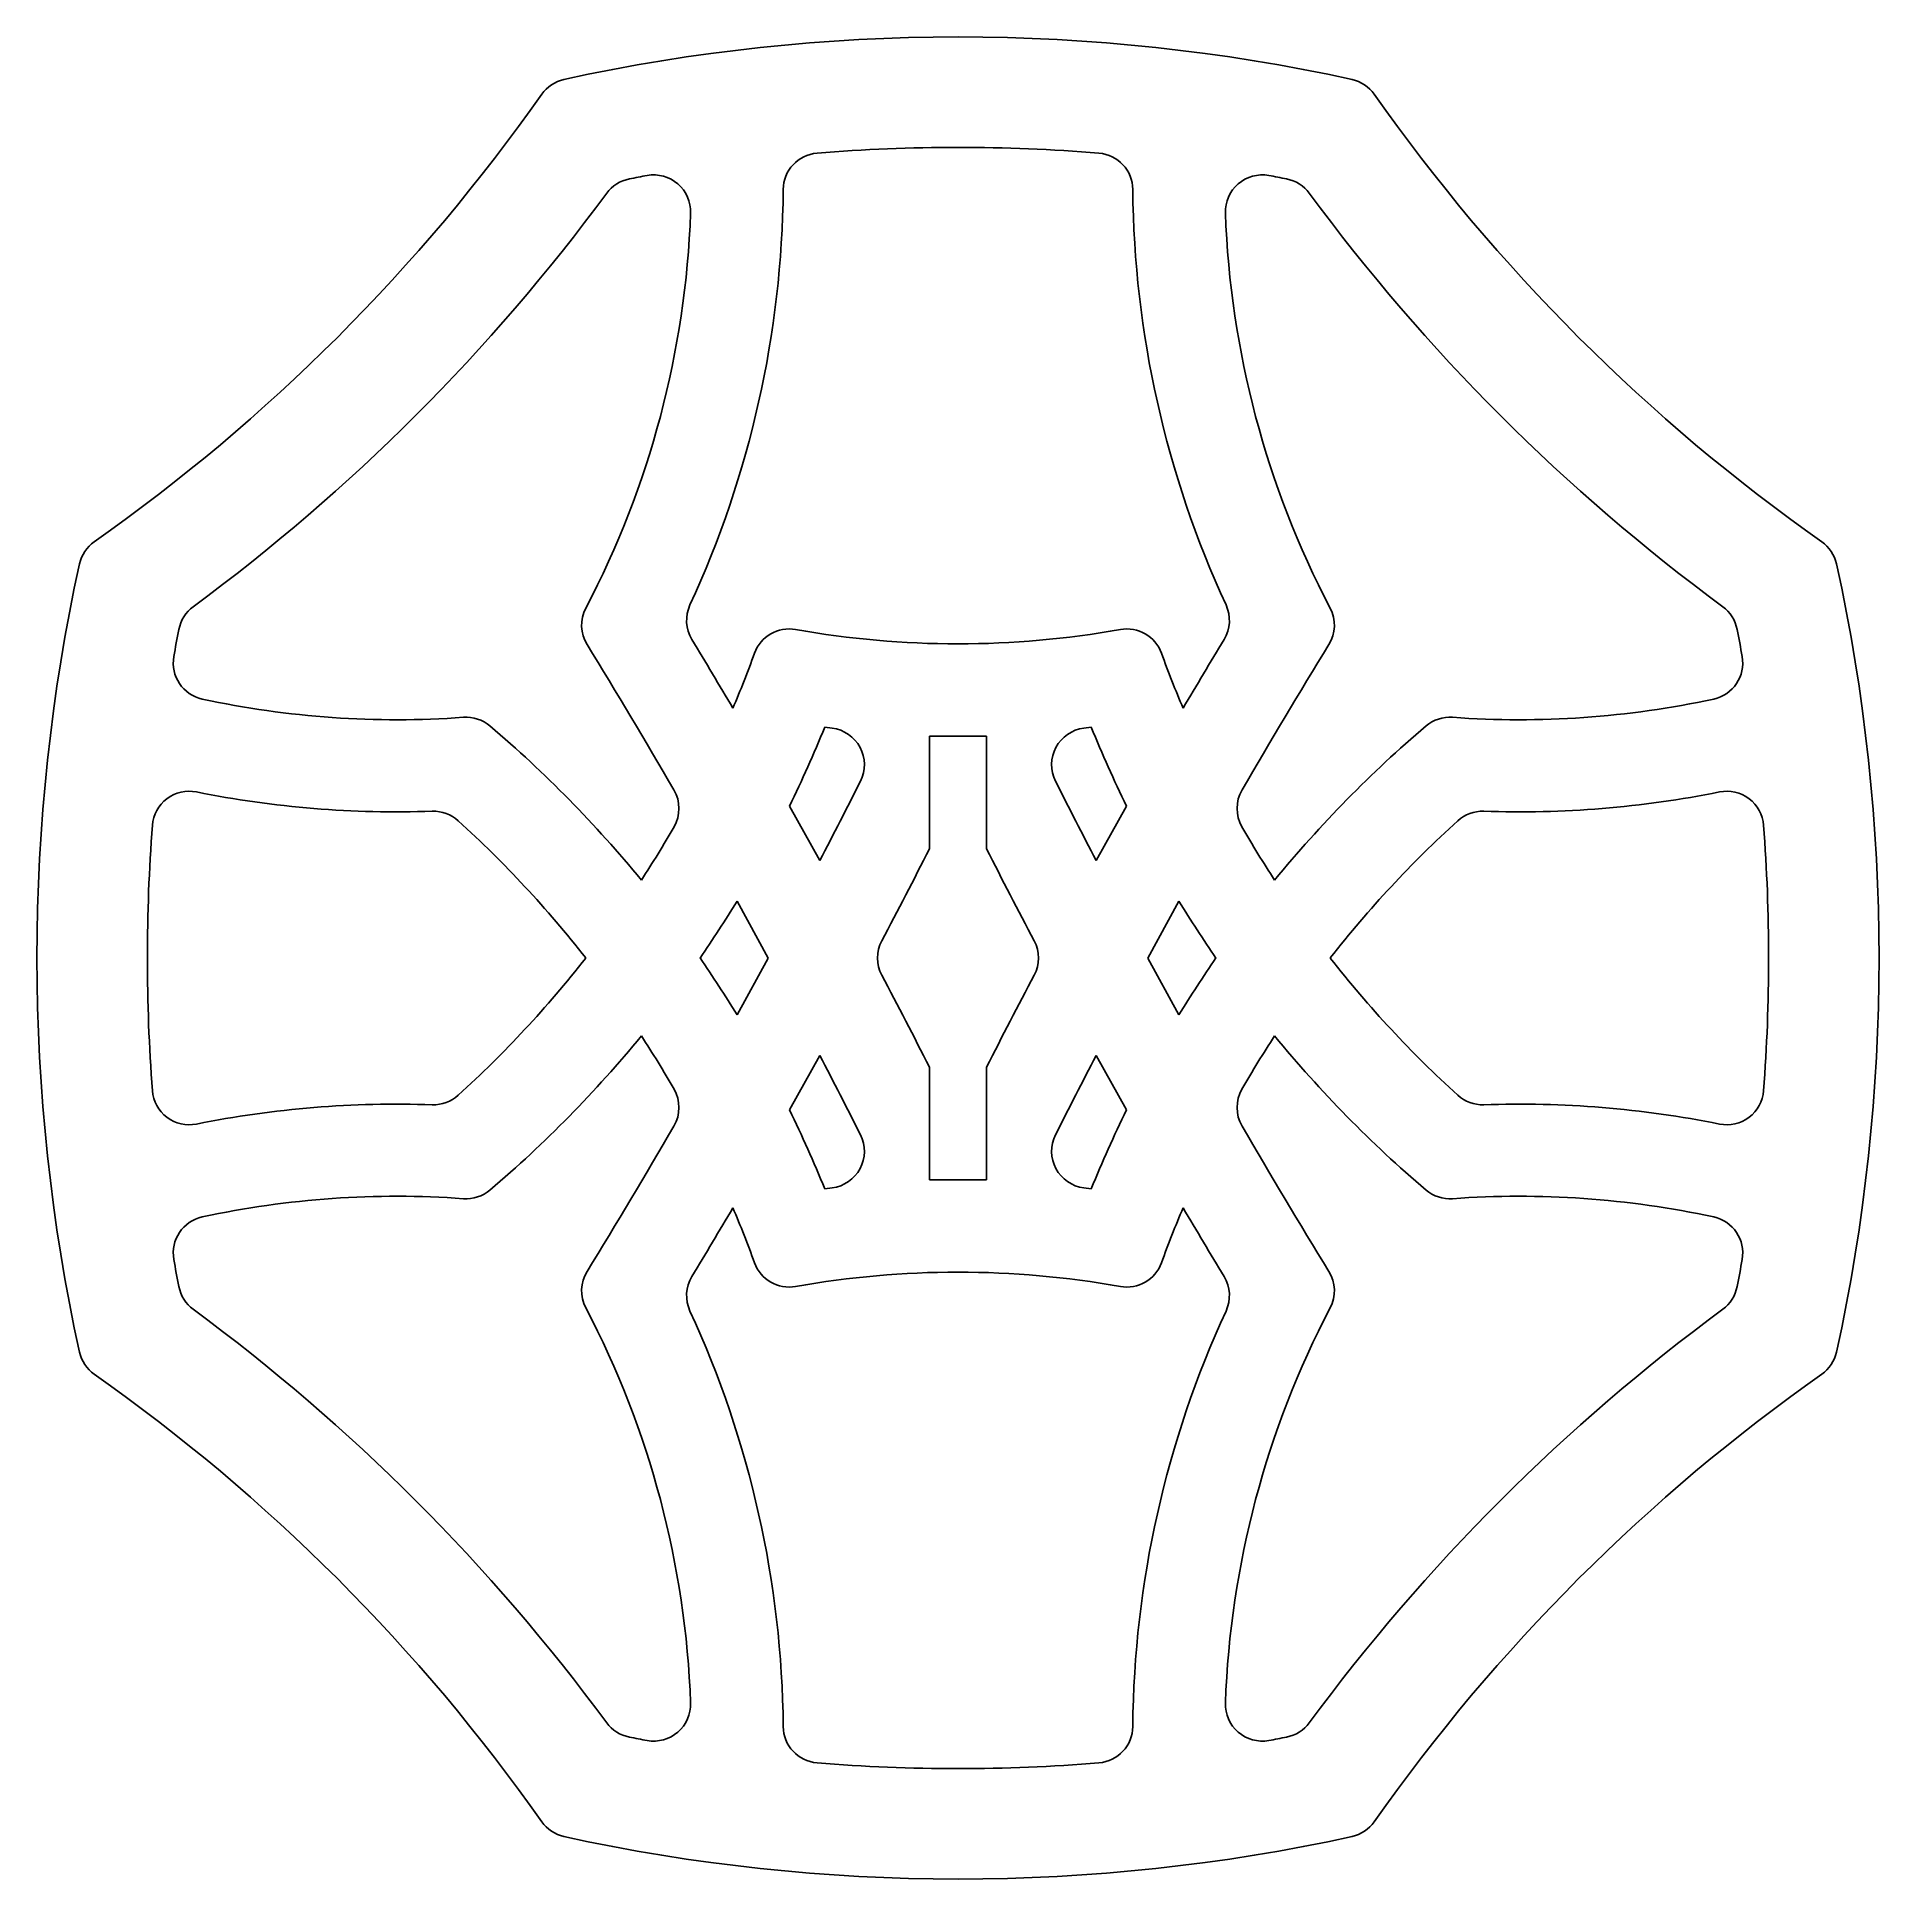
# Model space of a CAD drawing. Header units: millimetres. Extents: x -50 to 50, y -50 to 50.
import ezdxf

# ---------------------------------------------------------------- set-up
doc = ezdxf.new("R2010")
doc.units = ezdxf.units.MM

msp = doc.modelspace()

# ---------------------------------------------------------------- linework, layer by layer
at = {"color": 7, "linetype": 'Continuous', "lineweight": 25}
for p, q in [((-7.233, 12.528), (-6.835, 12.476)), ((-1.55, 12.05), (1.55, 12.05)), ((-1.55, 5.923), (-1.55, 12.05)), ((1.55, 5.923), (1.55, 12.05)), ((6.835, 12.476), (7.233, 12.528)), ((-7.5, 5.286), (-9.155, 8.244)), ((9.155, 8.244), (7.5, 5.286)), ((-10.306, 0), (-11.995, 3.083)), ((11.995, 3.083), (10.306, 0)), ((-11.995, -3.083), (-10.306, 0)), ((10.306, 0), (11.995, -3.083)), ((-9.155, -8.244), (-7.5, -5.286)), ((-1.55, -12.05), (-1.55, -5.923)), ((1.55, -12.05), (1.55, -5.923)), ((7.5, -5.286), (9.155, -8.244)), ((-6.835, -12.476), (-7.233, -12.528)), ((-1.55, -12.05), (1.55, -12.05)), ((7.233, -12.528), (6.835, -12.476))]:
    msp.add_line(p, q, dxfattribs=at)
for centre, radius, start, end in [((0, -50), 100, 77.64959, 102.35041), ((-20.961, 45.732), 2, 102.35041, 144.88795), ((20.961, 45.732), 2, 35.11205, 77.64959), ((-104.4, 104.4), 100, 305.11205, 324.88795), ((104.4, 104.4), 100, 215.11205, 234.88795), ((0, -50), 94, 85.33216, 94.66784), ((-7.487, 41.695), 2, 94.66784, 179.47859), ((7.487, 41.695), 2, 0.52141, 85.33216), ((-17.459, 40.328), 2, 100.93937, 143.61141), ((0, -50), 94, 100.34121, 100.93937), ((-16.515, 40.506), 2, 357.9608, 100.34121), ((16.515, 40.506), 2, 79.65879, 182.0392), ((0, -50), 94, 79.06063, 79.65879), ((17.459, 40.328), 2, 36.38859, 79.06063), ((-104.4, 104.4), 106, 306.38859, 323.61141), ((-64.485, 42.214), 55, 335.22185, 359.47859), ((64.485, 42.214), 55, 180.52141, 204.77815), ((104.4, 104.4), 106, 216.38859, 233.61141), ((-64.485, 42.214), 50, 332.33206, 357.9608), ((64.485, 42.214), 50, 182.0392, 207.66794), ((-45.732, 20.961), 2, 125.11205, 167.64959), ((45.732, 20.961), 2, 12.35041, 54.88795), ((50, 0), 100, 167.64959, 192.35041), ((-50, 0), 100, 347.64959, 12.35041), ((-40.328, 17.459), 2, 126.38859, 169.06063), ((-12.732, 18.325), 2, 155.22185, 211.13866), ((12.732, 18.325), 2, 328.86134, 24.77815), ((40.328, 17.459), 2, 10.93937, 53.61141), ((-18.431, 18.068), 2, 152.33206, 211.57099), ((18.431, 18.068), 2, 328.42901, 27.66794), ((50, 0), 94, 169.06063, 169.97814), ((-326.327, -171.137), 359.384, 30.10408, 31.57099), ((-326.327, -171.137), 364.384, 30.4553, 31.13866), ((-9.165, 15.864), 2, 79.84867, 160.09092), ((0, 67.05), 50, 259.84867, 280.15133), ((9.165, 15.864), 2, 19.90908, 100.15133), ((326.327, -171.137), 364.384, 148.86134, 149.5447), ((326.327, -171.137), 359.384, 148.42901, 149.89592), ((-50, 0), 94, 10.02186, 10.93937), ((-40.596, 16.01), 2, 169.97814, 257.83137), ((-67.503, 36.992), 60.046, 337.02752, 340.09092), ((67.503, 36.992), 60.046, 199.90908, 202.97248), ((40.596, 16.01), 2, 282.16863, 10.02186), ((-30.478, 62.932), 50, 257.83137, 274.16696), ((30.478, 62.932), 50, 265.83304, 282.16863), ((-26.7, 11.069), 2, 49.66984, 94.16696), ((26.7, 11.069), 2, 85.83304, 130.33016), ((-67.503, -36.992), 65.046, 39.32341, 49.66984), ((-67.503, 36.992), 65.046, 333.77024, 337.90672), ((-7.083, 10.492), 2, 333.28826, 82.86164), ((7.083, 10.492), 2, 97.13836, 206.71174), ((67.503, 36.992), 65.046, 202.09328, 206.22976), ((67.503, -36.992), 65.046, 130.33016, 140.67659), ((-41.729, 7.053), 2, 78.61593, 175.60314), ((-30.478, 62.932), 55, 258.61593, 272.02237), ((-17.148, 8.117), 2, 330.16827, 30.10408), ((-326.327, 171.137), 359.384, 332.51705, 333.28826), ((326.327, 171.137), 359.384, 206.71174, 207.48295), ((17.148, 8.117), 2, 149.89592, 209.83173), ((30.478, 62.932), 55, 267.97763, 281.38407), ((41.729, 7.053), 2, 4.39686, 101.38407), ((50, 0), 94, 175.60314, 184.39686), ((-28.467, 5.967), 2, 47.73981, 92.02237), ((-67.503, -36.992), 60.046, 38.02968, 47.73981), ((-67.503, 36.992), 60.046, 326.92924, 330.16827), ((67.503, 36.992), 60.046, 209.83173, 213.07076), ((67.503, -36.992), 60.046, 132.26019, 141.97032), ((28.467, 5.967), 2, 87.97763, 132.26019), ((-50, 0), 94, 355.60314, 4.39686), ((-326.327, 171.137), 364.384, 332.15401, 333.03755), ((326.327, 171.137), 364.384, 206.96245, 207.84599), ((-67.503, 36.992), 65.046, 325.33947, 328.57903), ((67.503, 36.992), 65.046, 211.42097, 214.66053), ((-67.503, 36.992), 60.046, 312.26019, 321.97032), ((-67.503, -36.992), 65.046, 31.42097, 34.66053), ((-2.368, 0), 2, 152.15401, 207.84599), ((2.368, 0), 2, 332.15401, 27.84599), ((67.503, -36.992), 65.046, 145.33947, 148.57903), ((67.503, 36.992), 60.046, 218.02968, 227.73981), ((-326.327, -171.137), 364.384, 26.96245, 27.84599), ((326.327, -171.137), 364.384, 152.15401, 153.03755), ((-67.503, 36.992), 65.046, 310.33016, 320.67659), ((-67.503, -36.992), 60.046, 29.83173, 33.07076), ((67.503, -36.992), 60.046, 146.92924, 150.16827), ((67.503, 36.992), 65.046, 219.32341, 229.66984), ((-326.327, -171.137), 359.384, 26.71174, 27.48295), ((326.327, -171.137), 359.384, 152.51705, 153.28826), ((-41.729, -7.053), 2, 184.39686, 281.38407), ((-30.478, -62.932), 55, 87.97763, 101.38407), ((-28.467, -5.967), 2, 267.97763, 312.26019), ((-17.148, -8.117), 2, 329.89592, 29.83173), ((17.148, -8.117), 2, 150.16827, 210.10408), ((28.467, -5.967), 2, 227.73981, 272.02237), ((30.478, -62.932), 55, 78.61593, 92.02237), ((41.729, -7.053), 2, 258.61593, 355.60314), ((-67.503, -36.992), 65.046, 22.09328, 26.22976), ((67.503, -36.992), 65.046, 153.77024, 157.90672), ((-326.327, 171.137), 359.384, 328.42901, 329.89592), ((-7.083, -10.492), 2, 277.13836, 26.71174), ((7.083, -10.492), 2, 153.28826, 262.86164), ((326.327, 171.137), 359.384, 210.10408, 211.57099), ((-30.478, -62.932), 50, 85.83304, 102.16863), ((-26.7, -11.069), 2, 265.83304, 310.33016), ((26.7, -11.069), 2, 229.66984, 274.16696), ((30.478, -62.932), 50, 77.83137, 94.16696), ((-326.327, 171.137), 364.384, 328.86134, 329.5447), ((-67.503, -36.992), 60.046, 19.90908, 22.97248), ((67.503, -36.992), 60.046, 157.02752, 160.09092), ((326.327, 171.137), 364.384, 210.4553, 211.13866), ((-40.596, -16.01), 2, 102.16863, 190.02186), ((40.596, -16.01), 2, 349.97814, 77.83137), ((50, 0), 94, 190.02186, 190.93937), ((-9.165, -15.864), 2, 199.90908, 280.15133), ((9.165, -15.864), 2, 259.84867, 340.09092), ((-50, 0), 94, 349.06063, 349.97814), ((-40.328, -17.459), 2, 190.93937, 233.61141), ((-18.431, -18.068), 2, 148.42901, 207.66794), ((-12.732, -18.325), 2, 148.86134, 204.77815), ((0, -67.05), 50, 79.84867, 100.15133), ((12.732, -18.325), 2, 335.22185, 31.13866), ((18.431, -18.068), 2, 332.33206, 31.57099), ((40.328, -17.459), 2, 306.38859, 349.06063), ((-64.485, -42.214), 50, 2.0392, 27.66794), ((64.485, -42.214), 50, 152.33206, 177.9608), ((-104.4, -104.4), 106, 36.38859, 53.61141), ((-64.485, -42.214), 55, 0.52141, 24.77815), ((64.485, -42.214), 55, 155.22185, 179.47859), ((104.4, -104.4), 106, 126.38859, 143.61141), ((-45.732, -20.961), 2, 192.35041, 234.88795), ((45.732, -20.961), 2, 305.11205, 347.64959), ((-104.4, -104.4), 100, 35.11205, 54.88795), ((104.4, -104.4), 100, 125.11205, 144.88795), ((-16.515, -40.506), 2, 259.65879, 2.0392), ((16.515, -40.506), 2, 177.9608, 280.34121), ((-17.459, -40.328), 2, 216.38859, 259.06063), ((-7.487, -41.695), 2, 180.52141, 265.33216), ((7.487, -41.695), 2, 274.66784, 359.47859), ((17.459, -40.328), 2, 280.93937, 323.61141), ((0, 50), 94, 259.06063, 259.65879), ((0, 50), 94, 280.34121, 280.93937), ((0, 50), 94, 265.33216, 274.66784), ((-20.961, -45.732), 2, 215.11205, 257.64959), ((20.961, -45.732), 2, 282.35041, 324.88795), ((0, 50), 100, 257.64959, 282.35041)]:
    msp.add_arc(centre, radius, start, end, dxfattribs=at)

doc.saveas('drawing.dxf')
